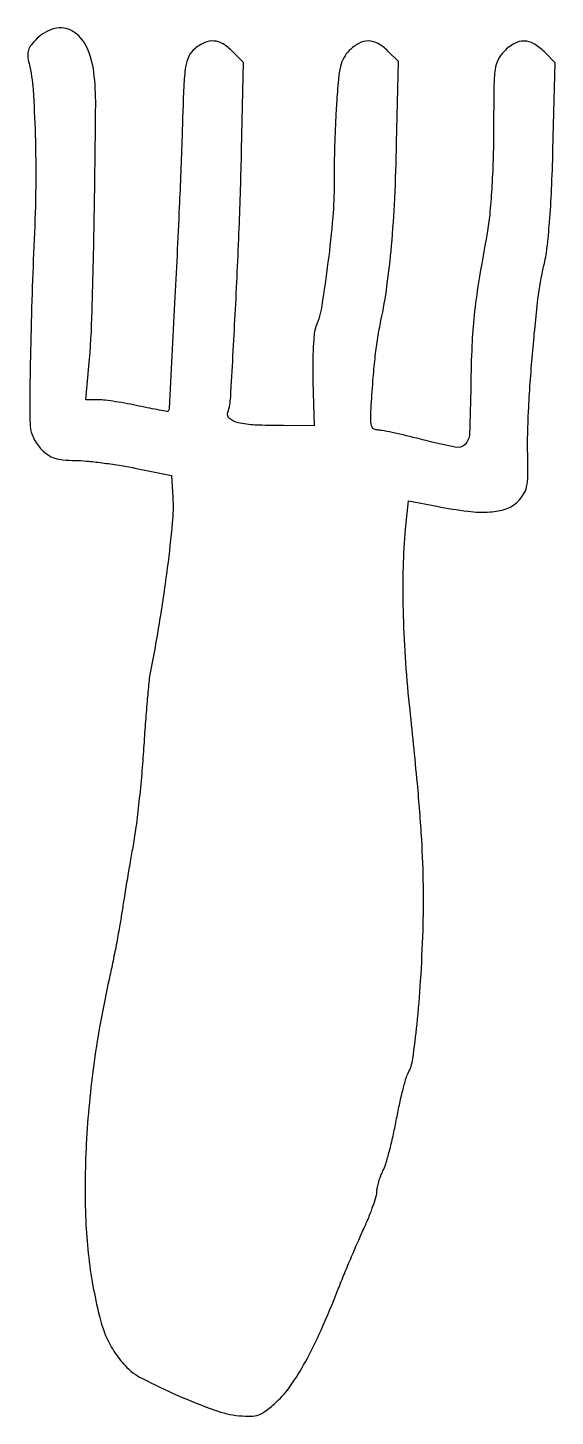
# Model space of a CAD drawing. Extents: x 0 to 122, y 0 to 321.
import ezdxf

# ---------------------------------------------------------------- set-up
doc = ezdxf.new("R2010")
doc.units = 0

msp = doc.modelspace()

# ---------------------------------------------------------------- linework, layer by layer
msp.add_lwpolyline([(2.342803, 318.433712, 0.030168), (1.026242, 316.947912, 0.090464), (0.397217, 315.752317, 0.097077), (0.25417, 314.461154, 0.038028), (0.539603, 312.683712, -0.041971), (1.459296, 306.653748, -0.009524), (1.960437, 296.310466, -0.009763), (2.078819, 284.280739, -0.009167), (1.734644, 272, 0.003409), (1.242249, 259.551525, 0.00289), (0.887727, 246.392752, 0.002472), (0.697515, 234.659653, 0.015862), (0.818986, 228.722524, 0.066822), (1.052357, 227.479784, 0.035877), (1.647737, 226.034627, 0.034979), (2.479434, 224.623074, 0.045788), (3.436567, 223.472524, 0.047231), (4.940714, 222.228551, 0.070834), (6.468712, 221.480655, 0.056417), (8.389417, 221.089239, 0.01982), (11.204545, 220.952076, -0.021146), (13.822582, 220.817559, -0.008139), (17.441335, 220.418245, -0.008042), (21.357619, 219.857313, -0.009821), (25, 219.202076), (33.5, 217.5), (33.788895, 212.5, -0.038327), (33.675881, 206.521394, -0.008138), (32.51329, 196.165245, -0.008376), (30.746477, 184.050676, -0.007419), (28.509157, 171.5, 0.023687), (28.236753, 169.61985, 0.002589), (27.838209, 165.26875, 0.003163), (27.423101, 160.080436, 0.002549), (27.040728, 154.5, -0.006162), (26.587329, 148.517133, -0.005003), (25.958174, 142.115625, -0.005057), (25.259516, 136.22674, -0.01308), (24.60184, 132, 0.00217), (23.931632, 128.235303, 0.001471), (23.199295, 123.940625, 0.001481), (22.516333, 119.787672, 0.002963), (22.005641, 116.5, -0.006712), (21.469717, 113.21258, -0.003335), (20.706691, 109.059375, -0.003309), (19.85856, 104.764816, -0.004852), (19.05099, 101, 0.020631), (15.598779, 82.001755, 0.021484), (13.781642, 63.038737, 0.022784), (13.657478, 45.334184, 0.035497), (15.324168, 30.17569, 0.014243), (16.742771, 23.485921, 0.03673), (18.252413, 18.78722, 0.047585), (20.156042, 15.125301, 0.04439), (22.75693, 11.796263, 0.086087), (26.651593, 8.853265, 0.01537), (34.914877, 4.916339, 0.016644), (43.490126, 1.485342, 0.062872), (49.120107, 0.216122, 0.026233), (51.87345, 0.095722, 0.086875), (53.6511, 0.423, 0.077104), (55.324238, 1.357321, 0.017882), (57.798701, 3.437103, 0.057996), (61.041399, 7.132659, 0.025979), (64.438785, 12.644053, 0.020705), (68.070166, 19.990814, 0.010521), (72.052737, 29.5, -0.003778), (73.471585, 33.020288, -0.002596), (75.131326, 36.991499, -0.002616), (76.769029, 40.79797, -0.00532), (78.103539, 43.768934, 0.011239), (79.212446, 46.317937, 0.013024), (80.149165, 48.792894, 0.0121), (80.833489, 50.917727, 0.071967), (81, 52.068594, -0.050029), (81.097164, 53.037234, -0.021667), (81.409585, 54.296019, -0.021182), (81.860493, 55.616921, -0.026338), (82.39433, 56.79966, 0.04577), (83.035695, 58.381639, 0.009006), (83.870884, 61.334036, 0.009481), (84.719602, 64.821714, 0.008674), (85.462901, 68.443866, -0.006818), (86.181642, 72.013577, -0.00824), (86.956928, 75.342694, -0.007153), (87.69383, 78.117383, -0.05443), (88.197892, 79.369765, 0.08772), (89.272614, 82.652324, 0.009267), (90.264493, 90.683654, 0.010738), (91.097229, 100.709237, 0.007018), (91.646575, 112.300023, 0.012076), (91.741702, 122.670518, 0.011163), (91.344641, 133.309802, 0.008422), (90.348482, 146.311172, 0.003158), (88.530338, 164.5, -0.010085), (87.581131, 175.53916, -0.010884), (87.107767, 186.33045, -0.01157), (87.118487, 196.357459, -0.017498), (87.634837, 205.069269), (88.255456, 211.638539), (94.877728, 210.356025, 0.016758), (102.042043, 209.216125, 0.04595), (107.15712, 209.050147, 0.068259), (110.869008, 209.785997, 0.113835), (113.557786, 211.466877, 0.054016), (114.918483, 213.158263, 0.089749), (115.613078, 214.845527, 0.050151), (115.885931, 217.287102, 0.007556), (115.866023, 222.216877, -0.018064), (116.036753, 232.274697, -0.008048), (116.953112, 245.49741, -0.007521), (118.237946, 258.260829, -0.030006), (119.609196, 266, 0.029859), (120.317588, 269.991265, 0.00946), (120.903731, 276.012784, 0.008189), (121.37198, 283.587747, 0.004778), (121.697697, 292.68171), (122.227489, 312.86342), (119.659199, 315.43171, 0.064946), (117.292104, 317.252522, 0.129115), (115.027354, 317.877279, 0.131577), (112.777117, 317.304391, 0.068721), (110.454545, 315.545455, 0.079594), (109.033452, 313.582176, 0.083222), (108.324301, 311.30286, 0.03084), (108.038458, 307.442426, 0.00251), (107.965112, 297.295455, -0.007239), (107.849834, 290.387542, -0.007848), (107.534807, 283.669679, -0.008306), (107.066259, 277.763607, -0.021053), (106.474641, 273.5, 0.004193), (104.493433, 262.067512, 0.014064), (103.469797, 254.535568, 0.016241), (102.947472, 247.534935, 0.007157), (102.690465, 238.252841, -0.005691), (102.414271, 227.095201, -0.188878), (101.366478, 224.681057, -0.254258), (99.079355, 223.998586, -0.010603), (90.5, 226, 0.00472), (87.383141, 226.765888, 0.005963), (84.485937, 227.4125, 0.004794), (82.049214, 227.90156, 0.047156), (81.007765, 228, -0.173434), (80.178826, 228.296449, -0.166094), (79.707708, 229.056804, -0.062678), (79.552608, 230.59745, -0.009118), (79.688549, 233.75, -0.004325), (80.136761, 240.144238, -0.008907), (80.619757, 245.136596, -0.010951), (81.196698, 249.347553, -0.0131), (81.930208, 253.283233, 0.018717), (83.317561, 261.221069, 0.011885), (84.365146, 270.549434, 0.010165), (85.106211, 281.473451, 0.006321), (85.552664, 294.311021), (85.968866, 313.122043), (83.529888, 315.561021, 0.068165), (81.258257, 317.285338, 0.125399), (79.031229, 317.886515, 0.128039), (76.820298, 317.34423, 0.072673), (74.596665, 315.687574, 0.071483), (73.349606, 314.021966, 0.065919), (72.57963, 312.026767, 0.036192), (72.078776, 309.005927, 0.006861), (71.64226, 303.437574, 0.005053), (71.401346, 299.013825, 0.003331), (71.209619, 293.922287, 0.003351), (71.089307, 288.966921, 0.006471), (71.070941, 285, -0.023325), (70.770159, 277.156417, -0.010092), (69.67312, 266.762154, -0.008472), (68.244693, 256.790474, -0.054227), (66.897414, 251.876018, 0.069263), (66.511715, 250.283469, 0.010795), (66.259723, 247.047672, 0.011841), (66.134624, 243.193922, 0.010067), (66.180878, 239.123839), (66.5, 228.995642), (59.375, 228.997821, -0.011006), (52.793016, 229.144733, -0.046679), (48.894179, 229.684698, -0.11062), (46.930052, 230.636517, -0.311126), (46.507316, 232.023051, 0.062621), (47.170707, 235.622605, 0.001188), (48.216479, 254.687308, 0.003245), (49.129585, 274.551796, 0.004244), (49.692285, 292.722067), (50.146775, 312.944134), (47.618842, 315.472067, 0.059635), (45.407436, 317.210671, 0.11971), (43.304275, 317.881711, 0.123156), (41.168267, 317.50512, 0.065182), (38.860784, 316.091118, 0.111378), (37.483364, 314.348945, 0.075801), (36.743932, 311.922938, 0.026061), (36.335594, 307.517499, 0.002086), (35.913376, 295.841118, -0.003346), (35.279601, 279.457596, -0.001386), (34.212978, 257.312019, -0.000084), (32.97047, 233.00161, -0.18563), (32.678762, 232.345428, -0.243796), (32.495191, 232.287205, -0.001355), (30.63245, 232.614318, -0.005334), (28.492918, 233.019618, -0.003313), (25.990448, 233.538652, 0.007643), (23.293267, 234.073752, 0.007437), (20.556357, 234.531428, 0.007367), (18.139837, 234.862322, 0.02731), (16.605662, 234.964871), (13.711323, 235), (14.396989, 242.75, 0.015158), (15.13313, 255.443471, 0.002771), (15.652291, 278.961233, 0.001837), (15.961608, 303.022456, 0.033382), (15.520008, 310.686156, 0.077766), (13.8228, 316.59911, 0.152298), (10.562199, 320.191574, 0.197188), (6.470674, 320.777061, 0.135355)], format="xyb", close=True)

doc.saveas('drawing.dxf')
